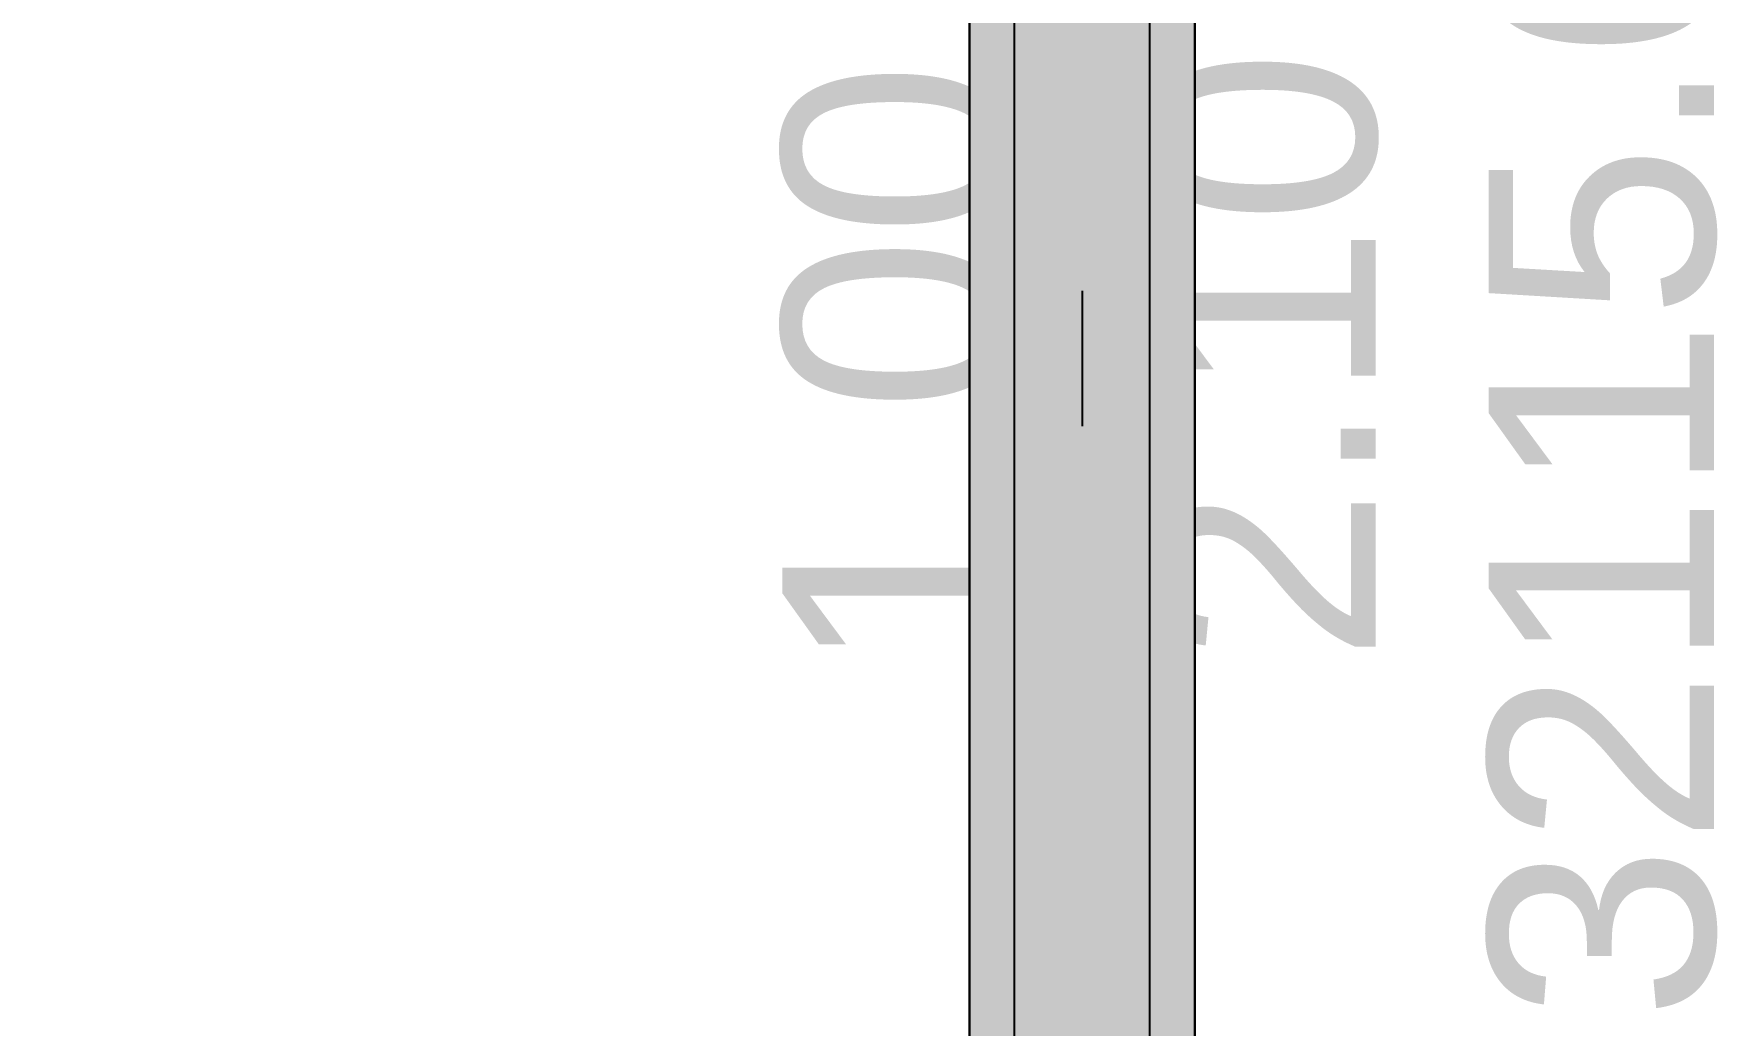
# Model space of a CAD drawing. Header units: inches. Extents: x 0 to 54693, y 0 to 31146.
# Drawn here: x 47238 to 47985, y 16203 to 16642 of the extents above; entities that cross this region are included whole.
import ezdxf
from ezdxf.lldxf.tags import DXFTag

# ---------------------------------------------------------------- set-up
doc = ezdxf.new("R2010")
doc.units = ezdxf.units.IN
doc.header["$MEASUREMENT"] = 0
doc.layers.add('Added', color=3, linetype='Continuous')
doc.styles.get("Standard").update_dxf_attribs({"font": 'arial.ttf'})
tags = doc.linetypes.add('fein_strichliert-A04HDE1766', pattern=[4, 1, -2, 1]).pattern_tags.tags
tags[8:9] = [DXFTag(74, 4), DXFTag(75, 0), DXFTag(340, '0'), DXFTag(46, 0.0), DXFTag(50, 0.0), DXFTag(44, 0.0), DXFTag(45, 0.0)]
tags[6:7] = [DXFTag(74, 4), DXFTag(75, 0), DXFTag(340, '0'), DXFTag(46, 0.0), DXFTag(50, 0.0), DXFTag(44, 0.0), DXFTag(45, 0.0)]
tags[4:5] = [DXFTag(74, 4), DXFTag(75, 0), DXFTag(340, '0'), DXFTag(46, 0.0), DXFTag(50, 0.0), DXFTag(44, 0.0), DXFTag(45, 0.0)]

msp = doc.modelspace()

# ---------------------------------------------------------------- linework, layer by layer
at = {"layer": 'Added', "linetype": 'fein_strichliert-A04HDE1766', "lineweight": -2, "ltscale": 0.18}
for p, q in [((47653.23, 16998.33), (47653.23, 15998.33)), ((47753.23, 16998.33), (47753.23, 15998.33)), ((47703.23, 16528.33), (47703.23, 16468.33))]:
    msp.add_line(p, q, dxfattribs=at)
at = {"layer": 'Added', "linetype": 'Continuous', "lineweight": -2, "ltscale": 0.18}
for p, q in [((47653.23, 15998.33), (47653.23, 16998.33)), ((47673.23, 15998.33), (47673.23, 16998.33)), ((47733.23, 15998.33), (47733.23, 16998.33)), ((47753.23, 15998.33), (47753.23, 16998.33))]:
    msp.add_line(p, q, dxfattribs=at)
msp.add_ellipse((47653.23, 15998.33), major_axis=(0, 1000), ratio=1, start_param=0, end_param=1.570796, dxfattribs=at)
for points in [[(47653.23, 16998.33), (47653.23, 15998.33), (47753.23, 16998.33), (47753.23, 15998.33)], [(47753.23, 15998.33), (47753.23, 16998.33), (47653.23, 15998.33), (47653.23, 16998.33)]]:
    msp.add_solid(points, dxfattribs=at)

# ---------------------------------------------------------------- texts
at = {"layer": 'Added'}
for s, p in [('32115.04', (47983.35, 16204.98)), ('2.10', (47833.31, 16363.52)), ('1.00', (47670.31, 16358.1))]:
    msp.add_text(s, height=100, rotation=90, dxfattribs=at).set_placement(p)

doc.saveas('drawing.dxf')
